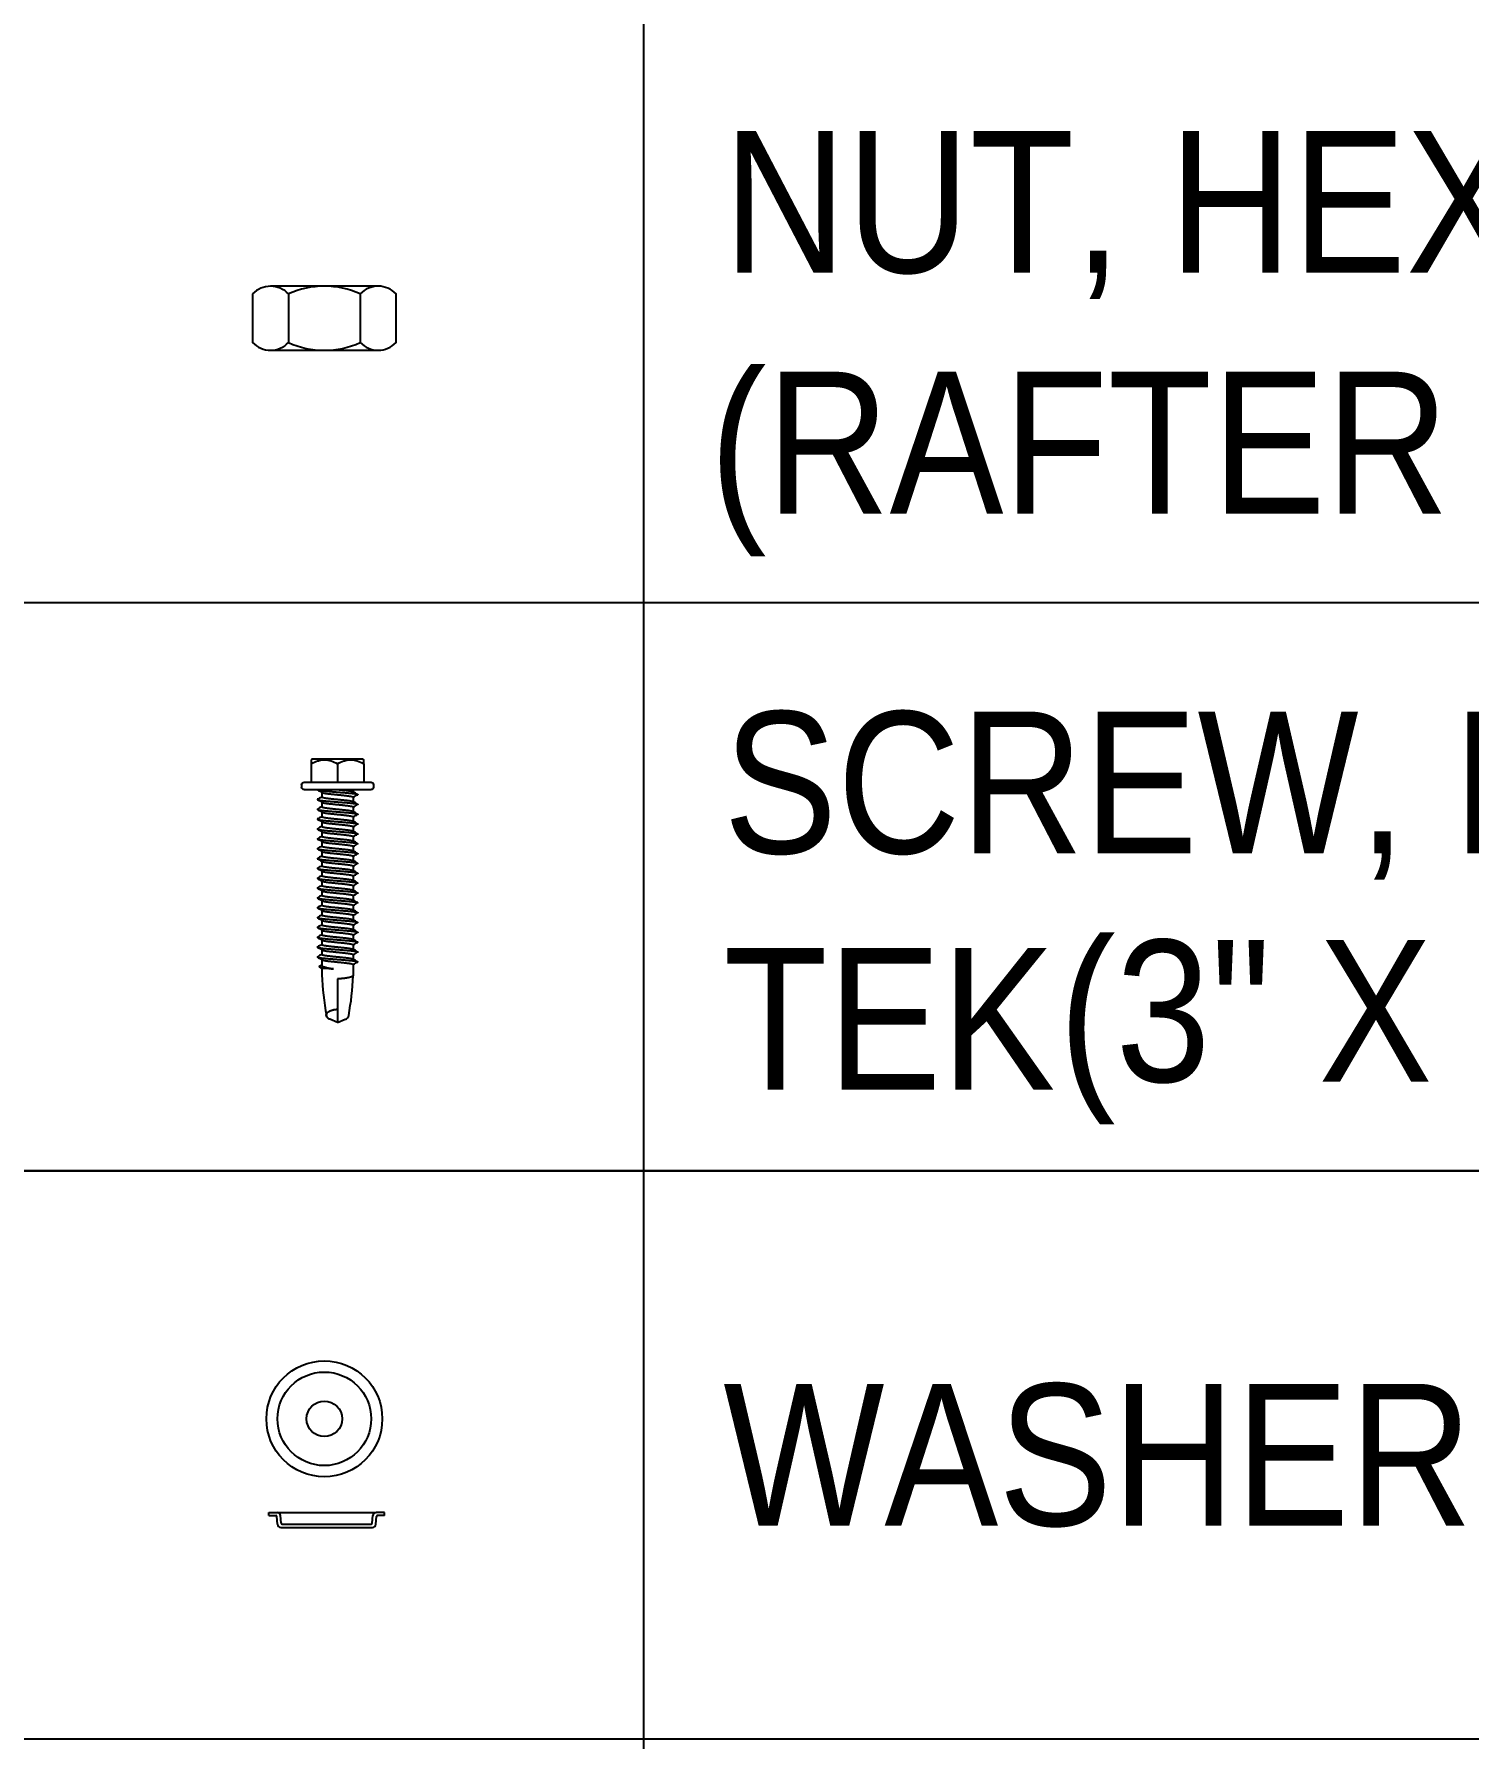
# Model space of a CAD drawing. Header units: inches. Extents: x -333 to 1223, y -450 to 45.
# Drawn here: x -147 to -126.76, y -367.26 to -343.22 of the extents above; entities that cross this region are included whole.
import ezdxf
from ezdxf.enums import TextEntityAlignment as Align

# ---------------------------------------------------------------- set-up
doc = ezdxf.new("R2010")
doc.units = ezdxf.units.IN
doc.header["$MEASUREMENT"] = 0
doc.layers.add('NOTES', color=7, linetype='Continuous')
doc.layers.add('PL', color=252, linetype='Continuous')
doc.styles.add('Schedule', font='GOTHIC.TTF', dxfattribs={"width": 0.9})

# ---------------------------------------------------------------- blocks, each defined once
blk = doc.blocks.new('long tek')
for p, q in [((-0.03, 0.219), (-0.015, 0.219)), ((-0.188, 0.155), (-0.182, 0.16)), ((-0.188, 0.155), (-0.188, 0)), ((-0.158, 0.16), (-0.045, 0.16)), ((-0.045, 0.204), (-0.045, 0)), ((0, 0.204), (0, 0)), ((-0.188, 0), (-0.188, -0.155)), ((-0.158, 0), (-0.045, 0)), ((-0.045, 0), (-0.045, -0.204)), ((0, 0), (0, -0.204)), ((0.016, 0.096), (0.044, 0.096)), ((0.076, 0.096), (0.104, 0.096)), ((0.136, 0.096), (0.164, 0.096)), ((0.196, 0.096), (0.224, 0.096)), ((0.256, 0.096), (0.284, 0.096)), ((0.316, 0.096), (0.344, 0.096)), ((0.376, 0.096), (0.404, 0.096)), ((0.436, 0.096), (0.464, 0.096)), ((0.496, 0.096), (0.524, 0.096)), ((0.556, 0.096), (0.584, 0.096)), ((0.616, 0.096), (0.644, 0.096)), ((0.676, 0.096), (0.704, 0.096)), ((0.736, 0.096), (0.764, 0.096)), ((0.796, 0.096), (0.824, 0.096)), ((0.856, 0.096), (0.884, 0.096)), ((0.916, 0.096), (0.944, 0.096)), ((0.976, 0.096), (1.004, 0.096)), ((1.036, 0.096), (1.071, 0.096)), ((1.089, 0.096), (1.131, 0.096)), ((1.42, 0), (1.4, 0.047)), ((0, -0.096), (0.014, -0.096)), ((0.046, -0.096), (0.074, -0.096)), ((0.106, -0.096), (0.134, -0.096)), ((0.166, -0.096), (0.194, -0.096)), ((0.226, -0.096), (0.254, -0.096)), ((0.286, -0.096), (0.314, -0.096)), ((0.346, -0.096), (0.374, -0.096)), ((0.406, -0.096), (0.434, -0.096)), ((0.466, -0.096), (0.494, -0.096)), ((0.526, -0.096), (0.554, -0.096)), ((0.586, -0.096), (0.614, -0.096)), ((0.646, -0.096), (0.674, -0.096)), ((0.706, -0.096), (0.734, -0.096)), ((0.766, -0.096), (0.794, -0.096)), ((0.826, -0.096), (0.854, -0.096)), ((0.886, -0.096), (0.914, -0.096)), ((0.946, -0.096), (0.974, -0.096)), ((1.006, -0.096), (1.034, -0.096)), ((1.066, -0.096), (1.131, -0.096)), ((1.153, 0), (1.339, 0)), ((1.339, 0), (1.42, 0)), ((1.42, 0), (1.4, -0.047)), ((-0.188, -0.155), (-0.182, -0.16)), ((-0.158, -0.16), (-0.045, -0.16)), ((-0.03, -0.219), (-0.015, -0.219))]:
    blk.add_line(p, q)
for centre, start, end in [((-0.03, 0.204), 90, 180), ((-0.015, 0.204), 0, 90), ((-0.03, -0.204), 180, 270), ((-0.015, -0.204), 270, 0)]:
    blk.add_arc(centre, 0.015, start, end)
for points, knots in [([(-0.182, 0.16), (-0.182, 0.16), (-0.182, 0.16), (-0.179, 0.16), (-0.178, 0.16), (-0.171, 0.16), (-0.165, 0.16), (-0.158, 0.16)], [0.004937468, 0.004937468, 0.004937468, 0.004937468, 0.0055442, 0.0055442, 0.006151901, 0.006151901, 0.007367303, 0.007367303, 0.007367303, 0.007367303]), ([(-0.158, 0.16), (-0.165, 0.147), (-0.171, 0.135), (-0.177, 0.115), (-0.179, 0.108), (-0.182, 0.094), (-0.182, 0.087), (-0.182, 0.066), (-0.18, 0.053), (-0.171, 0.026), (-0.165, 0.013), (-0.158, 0)], [0.000000254, 0.000000254, 0.000000254, 0.000000254, 0.001212097, 0.001212097, 0.001818019, 0.001818019, 0.00242394, 0.00242394, 0.003635783, 0.003635783, 0.004847626, 0.004847626, 0.004847626, 0.004847626]), ([(1.078, 0.111), (1.079, 0.112), (1.079, 0.112), (1.083, 0.107), (1.087, 0.082), (1.091, 0.041), (1.092, 0.033), (1.093, 0.025)], [0.0971021, 0.0971021, 0.0971021, 0.0971021, 0.125, 0.125, 0.25, 0.25, 0.2816731, 0.2816731, 0.2816731, 0.2816731]), ([(-0.158, 0), (-0.165, -0.013), (-0.171, -0.025), (-0.177, -0.045), (-0.179, -0.052), (-0.182, -0.066), (-0.182, -0.073), (-0.182, -0.094), (-0.18, -0.107), (-0.171, -0.134), (-0.165, -0.147), (-0.158, -0.16)], [0.000000254, 0.000000254, 0.000000254, 0.000000254, 0.001212097, 0.001212097, 0.001818019, 0.001818019, 0.00242394, 0.00242394, 0.003635783, 0.003635783, 0.004847626, 0.004847626, 0.004847626, 0.004847626]), ([(1.071, 0.096), (1.072, 0.096), (1.073, 0.096), (1.075, 0.094), (1.077, 0.091), (1.079, 0.085), (1.08, 0.083), (1.082, 0.078), (1.082, 0.075), (1.084, 0.069), (1.085, 0.066), (1.086, 0.058), (1.087, 0.055), (1.089, 0.042), (1.091, 0.034), (1.093, 0.025)], [0.002583, 0.002583, 0.002583, 0.002583, 0.002909695, 0.002909695, 0.003637118, 0.003637118, 0.00400083, 0.00400083, 0.004364542, 0.004364542, 0.004728254, 0.004728254, 0.005091966, 0.005091966, 0.005819389, 0.005819389, 0.005819389, 0.005819389]), ([(1.093, 0.025), (1.092, 0.034), (1.092, 0.042), (1.091, 0.059), (1.091, 0.066), (1.091, 0.075), (1.09, 0.078), (1.09, 0.083), (1.09, 0.085), (1.09, 0.091), (1.089, 0.094), (1.089, 0.096), (1.089, 0.096), (1.089, 0.096)], [0, 0, 0, 0, 0.000715802, 0.000715802, 0.001431603, 0.001431603, 0.001789504, 0.001789504, 0.002147405, 0.002147405, 0.002863207, 0.002863207, 0.00306048, 0.00306048, 0.00306048, 0.00306048]), ([(1.4, 0.047), (1.398, 0.053), (1.395, 0.057), (1.387, 0.065), (1.383, 0.067), (1.375, 0.069), (1.371, 0.069), (1.363, 0.066), (1.359, 0.062), (1.356, 0.058)], [0, 0, 0, 0, 0.000499649, 0.000499649, 0.000999299, 0.000999299, 0.001498948, 0.001498948, 0.001998598, 0.001998598, 0.001998598, 0.001998598]), ([(1.4, -0.047), (1.398, -0.053), (1.395, -0.057), (1.387, -0.065), (1.383, -0.067), (1.379, -0.068), (1.378, -0.068), (1.377, -0.068)], [0, 0, 0, 0, 0.000499649, 0.000499649, 0.000999299, 0.000999299, 0.001069244, 0.001069244, 0.001069244, 0.001069244]), ([(-0.158, -0.16), (-0.165, -0.16), (-0.171, -0.16), (-0.178, -0.16), (-0.179, -0.16), (-0.182, -0.16), (-0.182, -0.16), (-0.182, -0.16)], [0.00298008, 0.00298008, 0.00298008, 0.00298008, 0.004196287, 0.004196287, 0.00480439, 0.00480439, 0.005411523, 0.005411523, 0.005411523, 0.005411523])]:
    blk.add_open_spline(points, degree=3, knots=knots)
for points, weights, knots in [([(0, 0.123), (0.005, 0.123), (0.01, 0.061), (0.015, 0), (0.02, -0.062), (0.025, -0.123), (0.03, -0.123), (0.031, -0.123), (0.031, -0.122)], [1, 0.866025403784, 1, 0.866025403784, 1, 0.866025403784, 1, 0.982950552281, 0.970240489426], [0, 0, 0, 0.01515152, 0.01515152, 0.03030303, 0.03030303, 0.04545455, 0.04545455, 0.04738271, 0.04738271, 0.04738271]), ([(0.059, 0.122), (0.059, 0.123), (0.06, 0.123), (0.065, 0.123), (0.07, 0.061), (0.075, 0), (0.08, -0.062), (0.085, -0.123), (0.09, -0.123), (0.091, -0.123), (0.091, -0.122)], [0.970240489425, 0.98295055228, 1, 0.866025403784, 1, 0.866025403784, 1, 0.866025403784, 1, 0.982950552281, 0.970240489426], [0.08898093, 0.08898093, 0.08898093, 0.09090909, 0.09090909, 0.10606061, 0.10606061, 0.12121212, 0.12121212, 0.13636364, 0.13636364, 0.1382918, 0.1382918, 0.1382918]), ([(0.119, 0.122), (0.119, 0.123), (0.12, 0.123), (0.125, 0.123), (0.13, 0.061), (0.135, 0), (0.14, -0.062), (0.145, -0.123), (0.15, -0.123), (0.151, -0.123), (0.151, -0.122)], [0.970240489426, 0.982950552281, 1, 0.866025403784, 1, 0.866025403784, 1, 0.866025403784, 1, 0.982950552281, 0.970240489426], [0.17989002, 0.17989002, 0.17989002, 0.18181818, 0.18181818, 0.1969697, 0.1969697, 0.21212121, 0.21212121, 0.22727273, 0.22727273, 0.22920089, 0.22920089, 0.22920089]), ([(0.179, 0.122), (0.179, 0.123), (0.18, 0.123), (0.185, 0.123), (0.19, 0.061), (0.195, 0), (0.2, -0.062), (0.205, -0.123), (0.21, -0.123), (0.211, -0.123), (0.211, -0.122)], [0.970240489426, 0.982950552281, 1, 0.866025403784, 1, 0.866025403784, 1, 0.866025403784, 1, 0.982950552281, 0.970240489426], [0.27079911, 0.27079911, 0.27079911, 0.27272727, 0.27272727, 0.28787879, 0.28787879, 0.3030303, 0.3030303, 0.31818182, 0.31818182, 0.32010998, 0.32010998, 0.32010998]), ([(0.239, 0.122), (0.239, 0.123), (0.24, 0.123), (0.245, 0.123), (0.25, 0.061), (0.255, 0), (0.26, -0.062), (0.265, -0.123), (0.27, -0.123), (0.271, -0.123), (0.271, -0.122)], [0.970240489426, 0.982950552281, 1, 0.866025403784, 1, 0.866025403784, 1, 0.866025403784, 1, 0.982950552281, 0.970240489426], [0.3617082, 0.3617082, 0.3617082, 0.36363636, 0.36363636, 0.37878788, 0.37878788, 0.39393939, 0.39393939, 0.40909091, 0.40909091, 0.41101907, 0.41101907, 0.41101907]), ([(0.299, 0.122), (0.299, 0.123), (0.3, 0.123), (0.305, 0.123), (0.31, 0.061), (0.315, 0), (0.32, -0.062), (0.325, -0.123), (0.33, -0.123), (0.331, -0.123), (0.331, -0.122)], [0.970240489426, 0.982950552281, 1, 0.866025403784, 1, 0.866025403784, 1, 0.866025403784, 1, 0.982950552281, 0.970240489426], [0.45261729, 0.45261729, 0.45261729, 0.45454545, 0.45454545, 0.46969697, 0.46969697, 0.48484848, 0.48484848, 0.5, 0.5, 0.50192816, 0.50192816, 0.50192816]), ([(0.359, 0.122), (0.359, 0.123), (0.36, 0.123), (0.365, 0.123), (0.37, 0.061), (0.375, 0), (0.38, -0.062), (0.385, -0.123), (0.39, -0.123), (0.391, -0.123), (0.391, -0.122)], [0.970240489426, 0.982950552281, 1, 0.866025403784, 1, 0.866025403784, 1, 0.866025403784, 1, 0.982950552281, 0.970240489426], [0.54352638, 0.54352638, 0.54352638, 0.54545455, 0.54545455, 0.56060606, 0.56060606, 0.57575758, 0.57575758, 0.59090909, 0.59090909, 0.59283725, 0.59283725, 0.59283725]), ([(0.419, 0.122), (0.419, 0.123), (0.42, 0.123), (0.425, 0.123), (0.43, 0.061), (0.435, 0), (0.44, -0.062), (0.445, -0.123), (0.45, -0.123), (0.451, -0.123), (0.451, -0.122)], [0.970240489426, 0.982950552281, 1, 0.866025403784, 1, 0.866025403784, 1, 0.866025403784, 1, 0.982950552281, 0.970240489427], [0.63443547, 0.63443547, 0.63443547, 0.63636364, 0.63636364, 0.65151515, 0.65151515, 0.66666667, 0.66666667, 0.68181818, 0.68181818, 0.68374635, 0.68374635, 0.68374635]), ([(0.479, 0.122), (0.479, 0.123), (0.48, 0.123), (0.485, 0.123), (0.49, 0.061), (0.495, 0), (0.5, -0.062), (0.505, -0.123), (0.51, -0.123), (0.511, -0.123), (0.511, -0.122)], [0.970240489426, 0.982950552281, 1, 0.866025403784, 1, 0.866025403784, 1, 0.866025403784, 1, 0.982950552281, 0.970240489427], [0.72534456, 0.72534456, 0.72534456, 0.72727273, 0.72727273, 0.74242424, 0.74242424, 0.75757576, 0.75757576, 0.77272727, 0.77272727, 0.77465544, 0.77465544, 0.77465544]), ([(0.539, 0.122), (0.539, 0.123), (0.54, 0.123), (0.545, 0.123), (0.55, 0.061), (0.555, 0), (0.56, -0.062), (0.565, -0.123), (0.57, -0.123), (0.571, -0.123), (0.571, -0.122)], [0.970240489427, 0.982950552281, 1, 0.866025403784, 1, 0.866025403784, 1, 0.866025403784, 1, 0.982950552281, 0.970240489426], [0.81625365, 0.81625365, 0.81625365, 0.81818182, 0.81818182, 0.83333333, 0.83333333, 0.84848485, 0.84848485, 0.86363636, 0.86363636, 0.86556453, 0.86556453, 0.86556453]), ([(0.599, 0.122), (0.599, 0.123), (0.6, 0.123), (0.605, 0.123), (0.61, 0.061), (0.615, 0), (0.62, -0.062), (0.625, -0.123), (0.63, -0.123), (0.631, -0.123), (0.631, -0.122)], [0.970240489427, 0.982950552281, 1, 0.866025403784, 1, 0.866025403784, 1, 0.866025403784, 1, 0.982950552281, 0.970240489426], [0.81625365, 0.81625365, 0.81625365, 0.81818182, 0.81818182, 0.83333333, 0.83333333, 0.84848485, 0.84848485, 0.86363636, 0.86363636, 0.86556453, 0.86556453, 0.86556453]), ([(0.659, 0.122), (0.659, 0.123), (0.66, 0.123), (0.665, 0.123), (0.67, 0.061), (0.675, 0), (0.68, -0.062), (0.685, -0.123), (0.69, -0.123), (0.691, -0.123), (0.691, -0.122)], [0.970240489427, 0.982950552281, 1, 0.866025403784, 1, 0.866025403784, 1, 0.866025403784, 1, 0.982950552281, 0.970240489426], [0.81625365, 0.81625365, 0.81625365, 0.81818182, 0.81818182, 0.83333333, 0.83333333, 0.84848485, 0.84848485, 0.86363636, 0.86363636, 0.86556453, 0.86556453, 0.86556453]), ([(0.719, 0.122), (0.719, 0.123), (0.72, 0.123), (0.725, 0.123), (0.73, 0.061), (0.735, 0), (0.74, -0.062), (0.745, -0.123), (0.75, -0.123), (0.751, -0.123), (0.751, -0.122)], [0.970240489427, 0.982950552281, 1, 0.866025403784, 1, 0.866025403784, 1, 0.866025403784, 1, 0.982950552281, 0.970240489426], [0.81625365, 0.81625365, 0.81625365, 0.81818182, 0.81818182, 0.83333333, 0.83333333, 0.84848485, 0.84848485, 0.86363636, 0.86363636, 0.86556453, 0.86556453, 0.86556453]), ([(0.779, 0.122), (0.779, 0.123), (0.78, 0.123), (0.785, 0.123), (0.79, 0.061), (0.795, 0), (0.8, -0.062), (0.805, -0.123), (0.81, -0.123), (0.811, -0.123), (0.811, -0.122)], [0.970240489427, 0.982950552281, 1, 0.866025403784, 1, 0.866025403784, 1, 0.866025403784, 1, 0.982950552281, 0.970240489426], [0.81625365, 0.81625365, 0.81625365, 0.81818182, 0.81818182, 0.83333333, 0.83333333, 0.84848485, 0.84848485, 0.86363636, 0.86363636, 0.86556453, 0.86556453, 0.86556453]), ([(0.839, 0.122), (0.839, 0.123), (0.84, 0.123), (0.845, 0.123), (0.85, 0.061), (0.855, 0), (0.86, -0.062), (0.865, -0.123), (0.87, -0.123), (0.871, -0.123), (0.871, -0.122)], [0.970240489427, 0.982950552281, 1, 0.866025403784, 1, 0.866025403784, 1, 0.866025403784, 1, 0.982950552281, 0.970240489426], [0.81625365, 0.81625365, 0.81625365, 0.81818182, 0.81818182, 0.83333333, 0.83333333, 0.84848485, 0.84848485, 0.86363636, 0.86363636, 0.86556453, 0.86556453, 0.86556453]), ([(0.899, 0.122), (0.899, 0.123), (0.9, 0.123), (0.905, 0.123), (0.91, 0.061), (0.915, 0), (0.92, -0.062), (0.925, -0.123), (0.93, -0.123), (0.931, -0.123), (0.931, -0.122)], [0.970240489427, 0.982950552281, 1, 0.866025403784, 1, 0.866025403784, 1, 0.866025403784, 1, 0.982950552281, 0.970240489426], [0.81625365, 0.81625365, 0.81625365, 0.81818182, 0.81818182, 0.83333333, 0.83333333, 0.84848485, 0.84848485, 0.86363636, 0.86363636, 0.86556453, 0.86556453, 0.86556453]), ([(0.959, 0.122), (0.959, 0.123), (0.96, 0.123), (0.965, 0.123), (0.97, 0.061), (0.975, 0), (0.98, -0.062), (0.985, -0.123), (0.99, -0.123), (0.991, -0.123), (0.991, -0.122)], [0.970240489427, 0.982950552281, 1, 0.866025403784, 1, 0.866025403784, 1, 0.866025403784, 1, 0.982950552281, 0.970240489426], [0.81625365, 0.81625365, 0.81625365, 0.81818182, 0.81818182, 0.83333333, 0.83333333, 0.84848485, 0.84848485, 0.86363636, 0.86363636, 0.86556453, 0.86556453, 0.86556453]), ([(1.019, 0.122), (1.019, 0.123), (1.02, 0.123), (1.025, 0.123), (1.03, 0.061), (1.035, 0), (1.04, -0.062), (1.045, -0.123), (1.05, -0.123), (1.051, -0.123), (1.051, -0.122)], [0.970240489426, 0.982950552281, 1, 0.866025403784, 1, 0.866025403784, 1, 0.866025403784, 1, 0.982950552281, 0.970240489426], [0.90716275, 0.90716275, 0.90716275, 0.90909091, 0.90909091, 0.92424242, 0.92424242, 0.93939394, 0.93939394, 0.95454545, 0.95454545, 0.95647362, 0.95647362, 0.95647362]), ([(0.017, 0.095), (0.022, 0.087), (0.026, 0.048), (0.028, 0.026), (0.031, 0)], [0.963223847913, 0.88802644794, 1, 0.933012701892, 0.933012701892], [0.00248815, 0.00248815, 0.00248815, 0.01515152, 0.01515152, 0.02272727, 0.02272727, 0.02272727]), ([(0.044, 0.096), (0.049, 0.096), (0.054, 0.048), (0.057, 0.026), (0.059, 0)], [1, 0.866025403784, 1, 0.933012701892, 0.933012701892], [0.09090909, 0.09090909, 0.09090909, 0.10606061, 0.10606061, 0.11363636, 0.11363636, 0.11363636]), ([(0.077, 0.095), (0.082, 0.087), (0.086, 0.048), (0.088, 0.026), (0.091, 0)], [0.963223847913, 0.88802644794, 1, 0.933012701892, 0.933012701892], [0.09339724, 0.09339724, 0.09339724, 0.10606061, 0.10606061, 0.11363636, 0.11363636, 0.11363636]), ([(0.104, 0.096), (0.109, 0.096), (0.114, 0.048), (0.117, 0.026), (0.119, 0)], [1, 0.866025403784, 1, 0.933012701892, 0.933012701892], [0.18181818, 0.18181818, 0.18181818, 0.1969697, 0.1969697, 0.20454545, 0.20454545, 0.20454545]), ([(0.119, 0), (0.122, -0.026), (0.124, -0.048), (0.128, -0.087), (0.133, -0.095)], [0.933012701892, 0.933012701892, 1, 0.88802644794, 0.963223847912], [0.20454545, 0.20454545, 0.20454545, 0.21212121, 0.21212121, 0.22478458, 0.22478458, 0.22478458]), ([(0.137, 0.095), (0.142, 0.087), (0.146, 0.048), (0.148, 0.026), (0.151, 0)], [0.963223847913, 0.88802644794, 1, 0.933012701892, 0.933012701892], [0.18430633, 0.18430633, 0.18430633, 0.1969697, 0.1969697, 0.20454545, 0.20454545, 0.20454545]), ([(0.151, 0), (0.153, -0.026), (0.156, -0.048), (0.161, -0.096), (0.166, -0.096)], [0.933012701892, 0.933012701892, 1, 0.866025403784, 1], [0.20454545, 0.20454545, 0.20454545, 0.21212121, 0.21212121, 0.22727273, 0.22727273, 0.22727273]), ([(0.164, 0.096), (0.169, 0.096), (0.174, 0.048), (0.177, 0.026), (0.179, 0)], [1, 0.866025403784, 1, 0.933012701892, 0.933012701892], [0.27272727, 0.27272727, 0.27272727, 0.28787879, 0.28787879, 0.29545455, 0.29545455, 0.29545455]), ([(0.197, 0.095), (0.202, 0.087), (0.206, 0.048), (0.208, 0.026), (0.211, 0)], [0.963223847913, 0.88802644794, 1, 0.933012701892, 0.933012701892], [0.27521542, 0.27521542, 0.27521542, 0.28787879, 0.28787879, 0.29545455, 0.29545455, 0.29545455]), ([(0.224, 0.096), (0.229, 0.096), (0.234, 0.048), (0.237, 0.026), (0.239, 0)], [1, 0.866025403784, 1, 0.933012701892, 0.933012701892], [0.36363636, 0.36363636, 0.36363636, 0.37878788, 0.37878788, 0.38636364, 0.38636364, 0.38636364]), ([(0.257, 0.095), (0.262, 0.087), (0.266, 0.048), (0.268, 0.026), (0.271, 0)], [0.963223847913, 0.88802644794, 1, 0.933012701892, 0.933012701892], [0.36612452, 0.36612452, 0.36612452, 0.37878788, 0.37878788, 0.38636364, 0.38636364, 0.38636364]), ([(0.284, 0.096), (0.289, 0.096), (0.294, 0.048), (0.297, 0.026), (0.299, 0)], [1, 0.866025403784, 1, 0.933012701892, 0.933012701892], [0.45454545, 0.45454545, 0.45454545, 0.46969697, 0.46969697, 0.47727273, 0.47727273, 0.47727273]), ([(0.317, 0.095), (0.322, 0.087), (0.326, 0.048), (0.328, 0.026), (0.331, 0)], [0.963223847913, 0.88802644794, 1, 0.933012701892, 0.933012701892], [0.45703361, 0.45703361, 0.45703361, 0.46969697, 0.46969697, 0.47727273, 0.47727273, 0.47727273]), ([(0.344, 0.096), (0.349, 0.096), (0.354, 0.048), (0.357, 0.026), (0.359, 0)], [1, 0.866025403784, 1, 0.933012701892, 0.933012701892], [0.54545455, 0.54545455, 0.54545455, 0.56060606, 0.56060606, 0.56818182, 0.56818182, 0.56818182]), ([(0.377, 0.095), (0.382, 0.087), (0.386, 0.048), (0.388, 0.026), (0.391, 0)], [0.963223847913, 0.88802644794, 1, 0.933012701892, 0.933012701892], [0.5479427, 0.5479427, 0.5479427, 0.56060606, 0.56060606, 0.56818182, 0.56818182, 0.56818182]), ([(0.404, 0.096), (0.409, 0.096), (0.414, 0.048), (0.417, 0.026), (0.419, 0)], [1, 0.866025403784, 1, 0.933012701892, 0.933012701892], [0.63636364, 0.63636364, 0.63636364, 0.65151515, 0.65151515, 0.65909091, 0.65909091, 0.65909091]), ([(0.419, 0), (0.422, -0.026), (0.424, -0.048), (0.428, -0.087), (0.433, -0.095)], [0.933012701892, 0.933012701892, 1, 0.888026447939, 0.963223847913], [0.65909091, 0.65909091, 0.65909091, 0.66666667, 0.66666667, 0.67933003, 0.67933003, 0.67933003]), ([(0.437, 0.095), (0.442, 0.087), (0.446, 0.048), (0.448, 0.026), (0.451, 0)], [0.963223847913, 0.88802644794, 1, 0.933012701892, 0.933012701892], [0.63885179, 0.63885179, 0.63885179, 0.65151515, 0.65151515, 0.65909091, 0.65909091, 0.65909091]), ([(0.451, 0), (0.453, -0.026), (0.456, -0.048), (0.461, -0.096), (0.466, -0.096)], [0.933012701892, 0.933012701892, 1, 0.866025403784, 1], [0.65909091, 0.65909091, 0.65909091, 0.66666667, 0.66666667, 0.68181818, 0.68181818, 0.68181818]), ([(0.464, 0.096), (0.469, 0.096), (0.474, 0.048), (0.477, 0.026), (0.479, 0)], [1, 0.866025403784, 1, 0.933012701892, 0.933012701892], [0.72727273, 0.72727273, 0.72727273, 0.74242424, 0.74242424, 0.75, 0.75, 0.75]), ([(0.479, 0), (0.482, -0.026), (0.484, -0.048), (0.488, -0.087), (0.493, -0.095)], [0.933012701892, 0.933012701892, 1, 0.88802644794, 0.963223847913], [0.75, 0.75, 0.75, 0.75757576, 0.75757576, 0.77023912, 0.77023912, 0.77023912]), ([(0.497, 0.095), (0.502, 0.087), (0.506, 0.048), (0.508, 0.026), (0.511, 0)], [0.963223847913, 0.88802644794, 1, 0.933012701892, 0.933012701892], [0.72976088, 0.72976088, 0.72976088, 0.74242424, 0.74242424, 0.75, 0.75, 0.75]), ([(0.511, 0), (0.513, -0.026), (0.516, -0.048), (0.521, -0.096), (0.526, -0.096)], [0.933012701892, 0.933012701892, 1, 0.866025403784, 1], [0.75, 0.75, 0.75, 0.75757576, 0.75757576, 0.77272727, 0.77272727, 0.77272727]), ([(0.524, 0.096), (0.529, 0.096), (0.534, 0.048), (0.537, 0.026), (0.539, 0)], [1, 0.866025403784, 1, 0.933012701892, 0.933012701892], [0.81818182, 0.81818182, 0.81818182, 0.83333333, 0.83333333, 0.84090909, 0.84090909, 0.84090909]), ([(0.539, 0), (0.542, -0.026), (0.544, -0.048), (0.548, -0.087), (0.553, -0.095)], [0.933012701892, 0.933012701892, 1, 0.88802644794, 0.963223847913], [0.84090909, 0.84090909, 0.84090909, 0.84848485, 0.84848485, 0.86114821, 0.86114821, 0.86114821]), ([(0.557, 0.095), (0.562, 0.087), (0.566, 0.048), (0.568, 0.026), (0.571, 0)], [0.963223847913, 0.88802644794, 1, 0.933012701892, 0.933012701892], [0.82066997, 0.82066997, 0.82066997, 0.83333333, 0.83333333, 0.84090909, 0.84090909, 0.84090909]), ([(0.571, 0), (0.573, -0.026), (0.576, -0.048), (0.581, -0.096), (0.586, -0.096)], [0.933012701892, 0.933012701892, 1, 0.866025403784, 1], [0.84090909, 0.84090909, 0.84090909, 0.84848485, 0.84848485, 0.86363636, 0.86363636, 0.86363636]), ([(0.584, 0.096), (0.589, 0.096), (0.594, 0.048), (0.597, 0.026), (0.599, 0)], [1, 0.866025403784, 1, 0.933012701892, 0.933012701892], [0.81818182, 0.81818182, 0.81818182, 0.83333333, 0.83333333, 0.84090909, 0.84090909, 0.84090909]), ([(0.599, 0), (0.602, -0.026), (0.604, -0.048), (0.608, -0.087), (0.613, -0.095)], [0.933012701892, 0.933012701892, 1, 0.88802644794, 0.963223847913], [0.84090909, 0.84090909, 0.84090909, 0.84848485, 0.84848485, 0.86114821, 0.86114821, 0.86114821]), ([(0.617, 0.095), (0.622, 0.087), (0.626, 0.048), (0.628, 0.026), (0.631, 0)], [0.963223847913, 0.88802644794, 1, 0.933012701892, 0.933012701892], [0.82066997, 0.82066997, 0.82066997, 0.83333333, 0.83333333, 0.84090909, 0.84090909, 0.84090909]), ([(0.631, 0), (0.633, -0.026), (0.636, -0.048), (0.641, -0.096), (0.646, -0.096)], [0.933012701892, 0.933012701892, 1, 0.866025403784, 1], [0.84090909, 0.84090909, 0.84090909, 0.84848485, 0.84848485, 0.86363636, 0.86363636, 0.86363636]), ([(0.644, 0.096), (0.649, 0.096), (0.654, 0.048), (0.657, 0.026), (0.659, 0)], [1, 0.866025403784, 1, 0.933012701892, 0.933012701892], [0.81818182, 0.81818182, 0.81818182, 0.83333333, 0.83333333, 0.84090909, 0.84090909, 0.84090909]), ([(0.659, 0), (0.662, -0.026), (0.664, -0.048), (0.668, -0.087), (0.673, -0.095)], [0.933012701892, 0.933012701892, 1, 0.88802644794, 0.963223847913], [0.84090909, 0.84090909, 0.84090909, 0.84848485, 0.84848485, 0.86114821, 0.86114821, 0.86114821]), ([(0.677, 0.095), (0.682, 0.087), (0.686, 0.048), (0.688, 0.026), (0.691, 0)], [0.963223847913, 0.88802644794, 1, 0.933012701892, 0.933012701892], [0.82066997, 0.82066997, 0.82066997, 0.83333333, 0.83333333, 0.84090909, 0.84090909, 0.84090909]), ([(0.691, 0), (0.693, -0.026), (0.696, -0.048), (0.701, -0.096), (0.706, -0.096)], [0.933012701892, 0.933012701892, 1, 0.866025403784, 1], [0.84090909, 0.84090909, 0.84090909, 0.84848485, 0.84848485, 0.86363636, 0.86363636, 0.86363636]), ([(0.704, 0.096), (0.709, 0.096), (0.714, 0.048), (0.717, 0.026), (0.719, 0)], [1, 0.866025403784, 1, 0.933012701892, 0.933012701892], [0.81818182, 0.81818182, 0.81818182, 0.83333333, 0.83333333, 0.84090909, 0.84090909, 0.84090909]), ([(0.719, 0), (0.722, -0.026), (0.724, -0.048), (0.728, -0.087), (0.733, -0.095)], [0.933012701892, 0.933012701892, 1, 0.88802644794, 0.963223847913], [0.84090909, 0.84090909, 0.84090909, 0.84848485, 0.84848485, 0.86114821, 0.86114821, 0.86114821]), ([(0.737, 0.095), (0.742, 0.087), (0.746, 0.048), (0.748, 0.026), (0.751, 0)], [0.963223847913, 0.88802644794, 1, 0.933012701892, 0.933012701892], [0.82066997, 0.82066997, 0.82066997, 0.83333333, 0.83333333, 0.84090909, 0.84090909, 0.84090909]), ([(0.751, 0), (0.753, -0.026), (0.756, -0.048), (0.761, -0.096), (0.766, -0.096)], [0.933012701892, 0.933012701892, 1, 0.866025403784, 1], [0.84090909, 0.84090909, 0.84090909, 0.84848485, 0.84848485, 0.86363636, 0.86363636, 0.86363636]), ([(0.764, 0.096), (0.769, 0.096), (0.774, 0.048), (0.777, 0.026), (0.779, 0)], [1, 0.866025403784, 1, 0.933012701892, 0.933012701892], [0.81818182, 0.81818182, 0.81818182, 0.83333333, 0.83333333, 0.84090909, 0.84090909, 0.84090909]), ([(0.779, 0), (0.782, -0.026), (0.784, -0.048), (0.788, -0.087), (0.793, -0.095)], [0.933012701892, 0.933012701892, 1, 0.88802644794, 0.963223847913], [0.84090909, 0.84090909, 0.84090909, 0.84848485, 0.84848485, 0.86114821, 0.86114821, 0.86114821]), ([(0.797, 0.095), (0.802, 0.087), (0.806, 0.048), (0.808, 0.026), (0.811, 0)], [0.963223847913, 0.88802644794, 1, 0.933012701892, 0.933012701892], [0.82066997, 0.82066997, 0.82066997, 0.83333333, 0.83333333, 0.84090909, 0.84090909, 0.84090909]), ([(0.811, 0), (0.813, -0.026), (0.816, -0.048), (0.821, -0.096), (0.826, -0.096)], [0.933012701892, 0.933012701892, 1, 0.866025403784, 1], [0.84090909, 0.84090909, 0.84090909, 0.84848485, 0.84848485, 0.86363636, 0.86363636, 0.86363636]), ([(0.824, 0.096), (0.829, 0.096), (0.834, 0.048), (0.837, 0.026), (0.839, 0)], [1, 0.866025403784, 1, 0.933012701892, 0.933012701892], [0.81818182, 0.81818182, 0.81818182, 0.83333333, 0.83333333, 0.84090909, 0.84090909, 0.84090909]), ([(0.839, 0), (0.842, -0.026), (0.844, -0.048), (0.848, -0.087), (0.853, -0.095)], [0.933012701892, 0.933012701892, 1, 0.88802644794, 0.963223847913], [0.84090909, 0.84090909, 0.84090909, 0.84848485, 0.84848485, 0.86114821, 0.86114821, 0.86114821]), ([(0.857, 0.095), (0.862, 0.087), (0.866, 0.048), (0.868, 0.026), (0.871, 0)], [0.963223847913, 0.88802644794, 1, 0.933012701892, 0.933012701892], [0.82066997, 0.82066997, 0.82066997, 0.83333333, 0.83333333, 0.84090909, 0.84090909, 0.84090909]), ([(0.871, 0), (0.873, -0.026), (0.876, -0.048), (0.881, -0.096), (0.886, -0.096)], [0.933012701892, 0.933012701892, 1, 0.866025403784, 1], [0.84090909, 0.84090909, 0.84090909, 0.84848485, 0.84848485, 0.86363636, 0.86363636, 0.86363636]), ([(0.884, 0.096), (0.889, 0.096), (0.894, 0.048), (0.897, 0.026), (0.899, 0)], [1, 0.866025403784, 1, 0.933012701892, 0.933012701892], [0.81818182, 0.81818182, 0.81818182, 0.83333333, 0.83333333, 0.84090909, 0.84090909, 0.84090909]), ([(0.899, 0), (0.902, -0.026), (0.904, -0.048), (0.908, -0.087), (0.913, -0.095)], [0.933012701892, 0.933012701892, 1, 0.88802644794, 0.963223847913], [0.84090909, 0.84090909, 0.84090909, 0.84848485, 0.84848485, 0.86114821, 0.86114821, 0.86114821]), ([(0.917, 0.095), (0.922, 0.087), (0.926, 0.048), (0.928, 0.026), (0.931, 0)], [0.963223847913, 0.88802644794, 1, 0.933012701892, 0.933012701892], [0.82066997, 0.82066997, 0.82066997, 0.83333333, 0.83333333, 0.84090909, 0.84090909, 0.84090909]), ([(0.931, 0), (0.933, -0.026), (0.936, -0.048), (0.941, -0.096), (0.946, -0.096)], [0.933012701892, 0.933012701892, 1, 0.866025403784, 1], [0.84090909, 0.84090909, 0.84090909, 0.84848485, 0.84848485, 0.86363636, 0.86363636, 0.86363636]), ([(0.944, 0.096), (0.949, 0.096), (0.954, 0.048), (0.957, 0.026), (0.959, 0)], [1, 0.866025403784, 1, 0.933012701892, 0.933012701892], [0.81818182, 0.81818182, 0.81818182, 0.83333333, 0.83333333, 0.84090909, 0.84090909, 0.84090909]), ([(0.959, 0), (0.962, -0.026), (0.964, -0.048), (0.968, -0.087), (0.973, -0.095)], [0.933012701892, 0.933012701892, 1, 0.88802644794, 0.963223847913], [0.84090909, 0.84090909, 0.84090909, 0.84848485, 0.84848485, 0.86114821, 0.86114821, 0.86114821]), ([(0.977, 0.095), (0.982, 0.087), (0.986, 0.048), (0.988, 0.026), (0.991, 0)], [0.963223847913, 0.88802644794, 1, 0.933012701892, 0.933012701892], [0.82066997, 0.82066997, 0.82066997, 0.83333333, 0.83333333, 0.84090909, 0.84090909, 0.84090909]), ([(0.991, 0), (0.993, -0.026), (0.996, -0.048), (1.001, -0.096), (1.006, -0.096)], [0.933012701892, 0.933012701892, 1, 0.866025403784, 1], [0.84090909, 0.84090909, 0.84090909, 0.84848485, 0.84848485, 0.86363636, 0.86363636, 0.86363636]), ([(1.004, 0.096), (1.009, 0.096), (1.014, 0.048), (1.017, 0.026), (1.019, 0)], [1, 0.866025403784, 1, 0.933012701892, 0.933012701892], [0.90909091, 0.90909091, 0.90909091, 0.92424242, 0.92424242, 0.93181818, 0.93181818, 0.93181818]), ([(1.037, 0.095), (1.042, 0.087), (1.046, 0.048), (1.048, 0.026), (1.051, 0)], [0.963223847913, 0.88802644794, 1, 0.933012701892, 0.933012701892], [0.91157906, 0.91157906, 0.91157906, 0.92424242, 0.92424242, 0.93181818, 0.93181818, 0.93181818]), ([(0, -0.006), (0.002, -0.028), (0.004, -0.048), (0.008, -0.087), (0.013, -0.095)], [0.933821817069, 0.940374796672, 1, 0.88802644794, 0.963223847913], [0.02355987, 0.02355987, 0.02355987, 0.03030303, 0.03030303, 0.04296639, 0.04296639, 0.04296639]), ([(0.031, 0), (0.033, -0.026), (0.036, -0.048), (0.041, -0.096), (0.046, -0.096)], [0.933012701892, 0.933012701892, 1, 0.866025403784, 1], [0.02272727, 0.02272727, 0.02272727, 0.03030303, 0.03030303, 0.04545455, 0.04545455, 0.04545455]), ([(0.059, 0), (0.062, -0.026), (0.064, -0.048), (0.068, -0.087), (0.073, -0.095)], [0.933012701892, 0.933012701892, 1, 0.88802644794, 0.963223847913], [0.11363636, 0.11363636, 0.11363636, 0.12121212, 0.12121212, 0.13387548, 0.13387548, 0.13387548]), ([(0.091, 0), (0.093, -0.026), (0.096, -0.048), (0.101, -0.096), (0.106, -0.096)], [0.933012701892, 0.933012701892, 1, 0.866025403784, 1], [0.11363636, 0.11363636, 0.11363636, 0.12121212, 0.12121212, 0.13636364, 0.13636364, 0.13636364]), ([(0.179, 0), (0.182, -0.026), (0.184, -0.048), (0.188, -0.087), (0.193, -0.095)], [0.933012701892, 0.933012701892, 1, 0.888026447939, 0.963223847914], [0.29545455, 0.29545455, 0.29545455, 0.3030303, 0.3030303, 0.31569367, 0.31569367, 0.31569367]), ([(0.211, 0), (0.213, -0.026), (0.216, -0.048), (0.221, -0.096), (0.226, -0.096)], [0.933012701892, 0.933012701892, 1, 0.866025403784, 1], [0.29545455, 0.29545455, 0.29545455, 0.3030303, 0.3030303, 0.31818182, 0.31818182, 0.31818182]), ([(0.239, 0), (0.242, -0.026), (0.244, -0.048), (0.248, -0.087), (0.253, -0.095)], [0.933012701892, 0.933012701892, 1, 0.88802644794, 0.963223847913], [0.38636364, 0.38636364, 0.38636364, 0.39393939, 0.39393939, 0.40660276, 0.40660276, 0.40660276]), ([(0.271, 0), (0.273, -0.026), (0.276, -0.048), (0.281, -0.096), (0.286, -0.096)], [0.933012701892, 0.933012701892, 1, 0.866025403784, 1], [0.38636364, 0.38636364, 0.38636364, 0.39393939, 0.39393939, 0.40909091, 0.40909091, 0.40909091]), ([(0.299, 0), (0.302, -0.026), (0.304, -0.048), (0.308, -0.087), (0.313, -0.095)], [0.933012701892, 0.933012701892, 1, 0.88802644794, 0.963223847913], [0.47727273, 0.47727273, 0.47727273, 0.48484848, 0.48484848, 0.49751185, 0.49751185, 0.49751185]), ([(0.331, 0), (0.333, -0.026), (0.336, -0.048), (0.341, -0.096), (0.346, -0.096)], [0.933012701892, 0.933012701892, 1, 0.866025403784, 1], [0.47727273, 0.47727273, 0.47727273, 0.48484848, 0.48484848, 0.5, 0.5, 0.5]), ([(0.359, 0), (0.362, -0.026), (0.364, -0.048), (0.368, -0.087), (0.373, -0.095)], [0.933012701892, 0.933012701892, 1, 0.88802644794, 0.963223847912], [0.56818182, 0.56818182, 0.56818182, 0.57575758, 0.57575758, 0.58842094, 0.58842094, 0.58842094]), ([(0.391, 0), (0.393, -0.026), (0.396, -0.048), (0.401, -0.096), (0.406, -0.096)], [0.933012701892, 0.933012701892, 1, 0.866025403784, 1], [0.56818182, 0.56818182, 0.56818182, 0.57575758, 0.57575758, 0.59090909, 0.59090909, 0.59090909]), ([(1.019, 0), (1.022, -0.026), (1.024, -0.048), (1.028, -0.087), (1.033, -0.095)], [0.933012701892, 0.933012701892, 1, 0.88802644794, 0.963223847913], [0.93181818, 0.93181818, 0.93181818, 0.93939394, 0.93939394, 0.9520573, 0.9520573, 0.9520573]), ([(1.051, 0), (1.053, -0.026), (1.056, -0.048), (1.061, -0.096), (1.066, -0.096)], [0.933012701892, 0.933012701892, 1, 0.866025403784, 1], [0.93181818, 0.93181818, 0.93181818, 0.93939394, 0.93939394, 0.95454545, 0.95454545, 0.95454545])]:
    blk.add_rational_spline(points, weights, degree=2, knots=knots)
for points in [[(0.001, 0.122), (0.006, 0.113), (0.012, 0.104), (0.017, 0.095)], [(0.044, 0.096), (0.049, 0.105), (0.054, 0.113), (0.059, 0.122)], [(0.061, 0.122), (0.066, 0.113), (0.072, 0.104), (0.077, 0.095)], [(0.104, 0.096), (0.109, 0.105), (0.114, 0.113), (0.119, 0.122)], [(0.121, 0.122), (0.126, 0.113), (0.132, 0.104), (0.137, 0.095)], [(0.164, 0.096), (0.169, 0.105), (0.174, 0.113), (0.179, 0.122)], [(0.181, 0.122), (0.186, 0.113), (0.192, 0.104), (0.197, 0.095)], [(0.224, 0.096), (0.229, 0.105), (0.234, 0.113), (0.239, 0.122)], [(0.241, 0.122), (0.246, 0.113), (0.252, 0.104), (0.257, 0.095)], [(0.284, 0.096), (0.289, 0.105), (0.294, 0.113), (0.299, 0.122)], [(0.301, 0.122), (0.306, 0.113), (0.312, 0.104), (0.317, 0.095)], [(0.344, 0.096), (0.349, 0.105), (0.354, 0.113), (0.359, 0.122)], [(0.361, 0.122), (0.366, 0.113), (0.372, 0.104), (0.377, 0.095)], [(0.404, 0.096), (0.409, 0.105), (0.414, 0.113), (0.419, 0.122)], [(0.421, 0.122), (0.426, 0.113), (0.432, 0.104), (0.437, 0.095)], [(0.464, 0.096), (0.469, 0.105), (0.474, 0.113), (0.479, 0.122)], [(0.481, 0.122), (0.486, 0.113), (0.492, 0.104), (0.497, 0.095)], [(0.524, 0.096), (0.529, 0.105), (0.534, 0.113), (0.539, 0.122)], [(0.541, 0.122), (0.546, 0.113), (0.552, 0.104), (0.557, 0.095)], [(0.584, 0.096), (0.589, 0.105), (0.594, 0.113), (0.599, 0.122)], [(0.601, 0.122), (0.606, 0.113), (0.612, 0.104), (0.617, 0.095)], [(0.644, 0.096), (0.649, 0.105), (0.654, 0.113), (0.659, 0.122)], [(0.661, 0.122), (0.666, 0.113), (0.672, 0.104), (0.677, 0.095)], [(0.704, 0.096), (0.709, 0.105), (0.714, 0.113), (0.719, 0.122)], [(0.721, 0.122), (0.726, 0.113), (0.732, 0.104), (0.737, 0.095)], [(0.764, 0.096), (0.769, 0.105), (0.774, 0.113), (0.779, 0.122)], [(0.781, 0.122), (0.786, 0.113), (0.792, 0.104), (0.797, 0.095)], [(0.824, 0.096), (0.829, 0.105), (0.834, 0.113), (0.839, 0.122)], [(0.841, 0.122), (0.846, 0.113), (0.852, 0.104), (0.857, 0.095)], [(0.884, 0.096), (0.889, 0.105), (0.894, 0.113), (0.899, 0.122)], [(0.901, 0.122), (0.906, 0.113), (0.912, 0.104), (0.917, 0.095)], [(0.944, 0.096), (0.949, 0.105), (0.954, 0.113), (0.959, 0.122)], [(0.961, 0.122), (0.966, 0.113), (0.972, 0.104), (0.977, 0.095)], [(1.004, 0.096), (1.009, 0.105), (1.014, 0.113), (1.019, 0.122)], [(1.021, 0.122), (1.026, 0.113), (1.032, 0.104), (1.037, 0.095)], [(1.069, 0.096), (1.072, 0.101), (1.075, 0.106), (1.078, 0.111)], [(1.08, 0.11), (1.083, 0.106), (1.086, 0.101), (1.089, 0.096)], [(1.127, 0.094), (1.128, 0.095), (1.128, 0.095), (1.129, 0.095)], [(1.129, 0.095), (1.212, 0.092), (1.295, 0.083), (1.377, 0.068)], [(0.029, -0.122), (0.024, -0.113), (0.018, -0.104), (0.013, -0.095)], [(0.046, -0.096), (0.041, -0.105), (0.036, -0.113), (0.031, -0.122)], [(0.089, -0.122), (0.084, -0.113), (0.078, -0.104), (0.073, -0.095)], [(0.106, -0.096), (0.101, -0.105), (0.096, -0.113), (0.091, -0.122)], [(0.149, -0.122), (0.144, -0.113), (0.138, -0.104), (0.133, -0.095)], [(0.166, -0.096), (0.161, -0.105), (0.156, -0.113), (0.151, -0.122)], [(0.209, -0.122), (0.204, -0.113), (0.198, -0.104), (0.193, -0.095)], [(0.226, -0.096), (0.221, -0.105), (0.216, -0.113), (0.211, -0.122)], [(0.269, -0.122), (0.264, -0.113), (0.258, -0.104), (0.253, -0.095)], [(0.286, -0.096), (0.281, -0.105), (0.276, -0.113), (0.271, -0.122)], [(0.329, -0.122), (0.324, -0.113), (0.318, -0.104), (0.313, -0.095)], [(0.346, -0.096), (0.341, -0.105), (0.336, -0.113), (0.331, -0.122)], [(0.389, -0.122), (0.384, -0.113), (0.378, -0.104), (0.373, -0.095)], [(0.406, -0.096), (0.401, -0.105), (0.396, -0.113), (0.391, -0.122)], [(0.449, -0.122), (0.444, -0.113), (0.438, -0.104), (0.433, -0.095)], [(0.466, -0.096), (0.461, -0.105), (0.456, -0.113), (0.451, -0.122)], [(0.509, -0.122), (0.504, -0.113), (0.498, -0.104), (0.493, -0.095)], [(0.526, -0.096), (0.521, -0.105), (0.516, -0.113), (0.511, -0.122)], [(0.569, -0.122), (0.564, -0.113), (0.558, -0.104), (0.553, -0.095)], [(0.586, -0.096), (0.581, -0.105), (0.576, -0.113), (0.571, -0.122)], [(0.629, -0.122), (0.624, -0.113), (0.618, -0.104), (0.613, -0.095)], [(0.646, -0.096), (0.641, -0.105), (0.636, -0.113), (0.631, -0.122)], [(0.689, -0.122), (0.684, -0.113), (0.678, -0.104), (0.673, -0.095)], [(0.706, -0.096), (0.701, -0.105), (0.696, -0.113), (0.691, -0.122)], [(0.749, -0.122), (0.744, -0.113), (0.738, -0.104), (0.733, -0.095)], [(0.766, -0.096), (0.761, -0.105), (0.756, -0.113), (0.751, -0.122)], [(0.809, -0.122), (0.804, -0.113), (0.798, -0.104), (0.793, -0.095)], [(0.826, -0.096), (0.821, -0.105), (0.816, -0.113), (0.811, -0.122)], [(0.869, -0.122), (0.864, -0.113), (0.858, -0.104), (0.853, -0.095)], [(0.886, -0.096), (0.881, -0.105), (0.876, -0.113), (0.871, -0.122)], [(0.929, -0.122), (0.924, -0.113), (0.918, -0.104), (0.913, -0.095)], [(0.946, -0.096), (0.941, -0.105), (0.936, -0.113), (0.931, -0.122)], [(0.989, -0.122), (0.984, -0.113), (0.978, -0.104), (0.973, -0.095)], [(1.006, -0.096), (1.001, -0.105), (0.996, -0.113), (0.991, -0.122)], [(1.049, -0.122), (1.044, -0.113), (1.038, -0.104), (1.033, -0.095)], [(1.066, -0.096), (1.061, -0.105), (1.056, -0.113), (1.051, -0.122)], [(1.377, -0.068), (1.297, -0.083), (1.216, -0.091), (1.135, -0.095)]]:
    blk.add_open_spline(points, degree=3)
for points, weights in [([(1.127, 0.094), (1.13, 0.096), (1.133, 0.097), (1.135, 0.095)], [1, 0.94578940435, 0.903644069771, 0.873563996264]), ([(1.356, 0.058), (1.345, 0.041), (1.339, 0.021), (1.339, 0)], [1, 0.965715345582, 0.965715345582, 1]), ([(1.131, -0.096), (1.144, -0.096), (1.153, -0.055), (1.153, 0)], [0.922061091015, 0.760015231344, 0.785994867672, 1])]:
    blk.add_rational_spline(points, weights, degree=3)
blk = doc.blocks.new('60-28-BLOCK-1')
blk.add_line((19.993, 0), (19.993, -8.015))
blk.add_lwpolyline([(0, 0), (0, -8.015), (72.27, -8.015), (72.27, 0)])
at = {"xscale": -2.313552150729834, "yscale": 2.313552150729834, "zscale": 2.313552150729834, "rotation": 90}
blk.add_blockref('long tek', (15.679, -2.641), dxfattribs=at)
at = {"layer": 'NOTES', "insert": (21.12, -4.007), "char_height": 2, "width": 39.15042, "attachment_point": 4, "style": 'Schedule'}
blk.add_mtext('\\A1;SCREW, HEX HEAD, #14 X 1 {\\H0.7x;\\S1#2;}" SS\\PTEK', dxfattribs=at)
at = {"layer": 'NOTES', "style": 'Schedule', "width": 0.8}
blk.add_attdef('X', text='', height=2, dxfattribs=at).set_placement((63.27, -4.007), align=Align.MIDDLE_CENTER)
at = {"layer": 'NOTES', "style": 'Schedule', "width": 0.9}
blk.add_attdef('DESC.', text='', height=2, dxfattribs=at).set_placement((25.851, -5.762), align=Align.MIDDLE_LEFT)
blk = doc.blocks.new('16-25-BLOCK-1')
for p, q in [((19.993, 0), (19.993, -8.015)), ((14.708, -4.866), (14.708, -4.821)), ((14.708, -4.821), (14.828, -4.821)), ((14.708, -4.866), (14.807, -4.866)), ((14.834, -4.986), (14.822, -4.879)), ((14.828, -4.821), (16.223, -4.821)), ((14.885, -4.972), (14.873, -4.866)), ((14.879, -5.031), (16.172, -5.031)), ((14.9, -4.986), (16.151, -4.986)), ((16.166, -4.972), (16.178, -4.866)), ((16.217, -4.986), (16.229, -4.879)), ((16.343, -4.821), (16.223, -4.821)), ((16.343, -4.866), (16.244, -4.866)), ((16.343, -4.866), (16.343, -4.821))]:
    blk.add_line(p, q)
blk.add_lwpolyline([(0, -8.015), (0, 0), (72.27, 0), (72.27, -8.015)])
for radius in [0.817, 0.66, 0.25]:
    blk.add_circle((15.493, -3.5), radius)
for centre, radius, start, end in [((14.807, -4.881), 0.015, 6.3639, 90), ((14.828, -4.866), 0.045, 0, 90), ((14.879, -4.986), 0.045, 180, 270), ((14.9, -4.971), 0.015, 186.3639, 270), ((16.151, -4.971), 0.015, 270, 353.6361), ((16.172, -4.986), 0.045, 270, 0), ((16.223, -4.866), 0.045, 90, 180), ((16.244, -4.881), 0.015, 90, 173.6361)]:
    blk.add_arc(centre, radius, start, end)
at = {"layer": 'NOTES', "insert": (21.12, -4.007), "char_height": 2, "width": 39.15042, "attachment_point": 4, "style": 'Schedule'}
blk.add_mtext('\\A1;WASHER, BUTTON CAP, {\\H0.7x;\\S1#4;}" ID, SS', dxfattribs=at)
at = {"layer": 'NOTES', "style": 'Schedule', "width": 0.8}
blk.add_attdef('QTY', text='', height=2, dxfattribs=at).set_placement((63.27, -4.007), align=Align.MIDDLE_CENTER)
blk = doc.blocks.new('16-26-BLOCK-1')
blk.add_line((19.993, 0), (19.993, -8.015))
blk.add_lwpolyline([(0, -8.015), (0, 0), (72.27, 0), (72.27, -8.015)])
at = {"layer": 'NOTES', "style": 'Schedule', "width": 0.8}
blk.add_attdef('QTY', text='', height=2, dxfattribs=at).set_placement((63.27, -4.007), align=Align.MIDDLE_CENTER)
blk = doc.blocks.new('60-17-BLOCK-1')
blk.add_line((19.993, 0), (19.993, -8.015))
at = {"layer": 'NOTES', "style": 'Schedule', "width": 0.8}
blk.add_attdef('X', text='', height=2, dxfattribs=at).set_placement((63.27, -4.007), align=Align.MIDDLE_CENTER)
at = {"layer": 'NOTES', "style": 'Schedule', "width": 0.9}
blk.add_attdef('DESC.', text='', height=2, dxfattribs=at).set_placement((20.925, -5.762), align=Align.MIDDLE_LEFT)
blk = doc.blocks.new('60-23-BLOCK-1')
for p, q in [((19.993, 0), (19.993, -8.015)), ((16.252, -3.555), (14.734, -3.555)), ((14.987, -3.665), (14.987, -4.35)), ((15.999, -3.665), (15.999, -4.35)), ((14.734, -4.459), (16.252, -4.459))]:
    blk.add_line(p, q)
blk.add_lwpolyline([(0, 0), (0, -8.015), (72.27, -8.015), (72.27, 0)])
blk.add_lwpolyline([(14.482, -3.665), (14.482, -4.35, 0.433013), (14.987, -4.35, 0.216506), (15.999, -4.35, 0.433013), (16.505, -4.35), (16.505, -3.665, 0.433013), (15.999, -3.665, 0.216506), (14.987, -3.665, 0.433013), (14.482, -3.665, 0.755592)], format="xyb")
at = {"layer": 'NOTES', "insert": (21.12, -2.365), "char_height": 2, "width": 39.15042, "attachment_point": 4, "style": 'Schedule'}
blk.add_mtext('\\A1;NUT, HEX, {\\H0.7x;\\S1#4;}"-20 SS', dxfattribs=at)
at = {"layer": 'NOTES', "style": 'Schedule', "width": 0.8}
blk.add_attdef('X', text='', height=2, dxfattribs=at).set_placement((63.27, -4.007), align=Align.MIDDLE_CENTER)
at = {"layer": 'NOTES', "style": 'Schedule', "width": 0.9}
blk.add_attdef('DESC.', text='', height=2, dxfattribs=at).set_placement((20.925, -5.762), align=Align.MIDDLE_LEFT)

msp = doc.modelspace()

# ---------------------------------------------------------------- block references
at = {"layer": 'PL'}
for name, p in [('60-17-BLOCK-1', (-158.39494, -335.201)), ('16-25-BLOCK-1', (-158.39494, -359.24464)), ('16-26-BLOCK-1', (-158.39494, -367.25919))]:
    msp.add_blockref(name, p, dxfattribs=at)
ref = msp.add_blockref('60-23-BLOCK-1', (-158.39494, -343.21555), dxfattribs=at)
ref.add_attrib('DESC.', '(RAFTER BRACKET)', dxfattribs={"layer": 'NOTES', "height": 2, "style": 'Schedule', "width": 0.9}).set_placement((-137.46959, -348.9771), align=Align.MIDDLE_LEFT)
ref = msp.add_blockref('60-28-BLOCK-1', (-158.39494, -351.2301), dxfattribs=at)
ref.add_attrib('DESC.', '(3" X 5" BASE PLATE)', dxfattribs={"layer": 'NOTES', "height": 2, "style": 'Schedule', "width": 0.9}).set_placement((-132.54395, -356.99165), align=Align.MIDDLE_LEFT)

doc.saveas('drawing.dxf')
